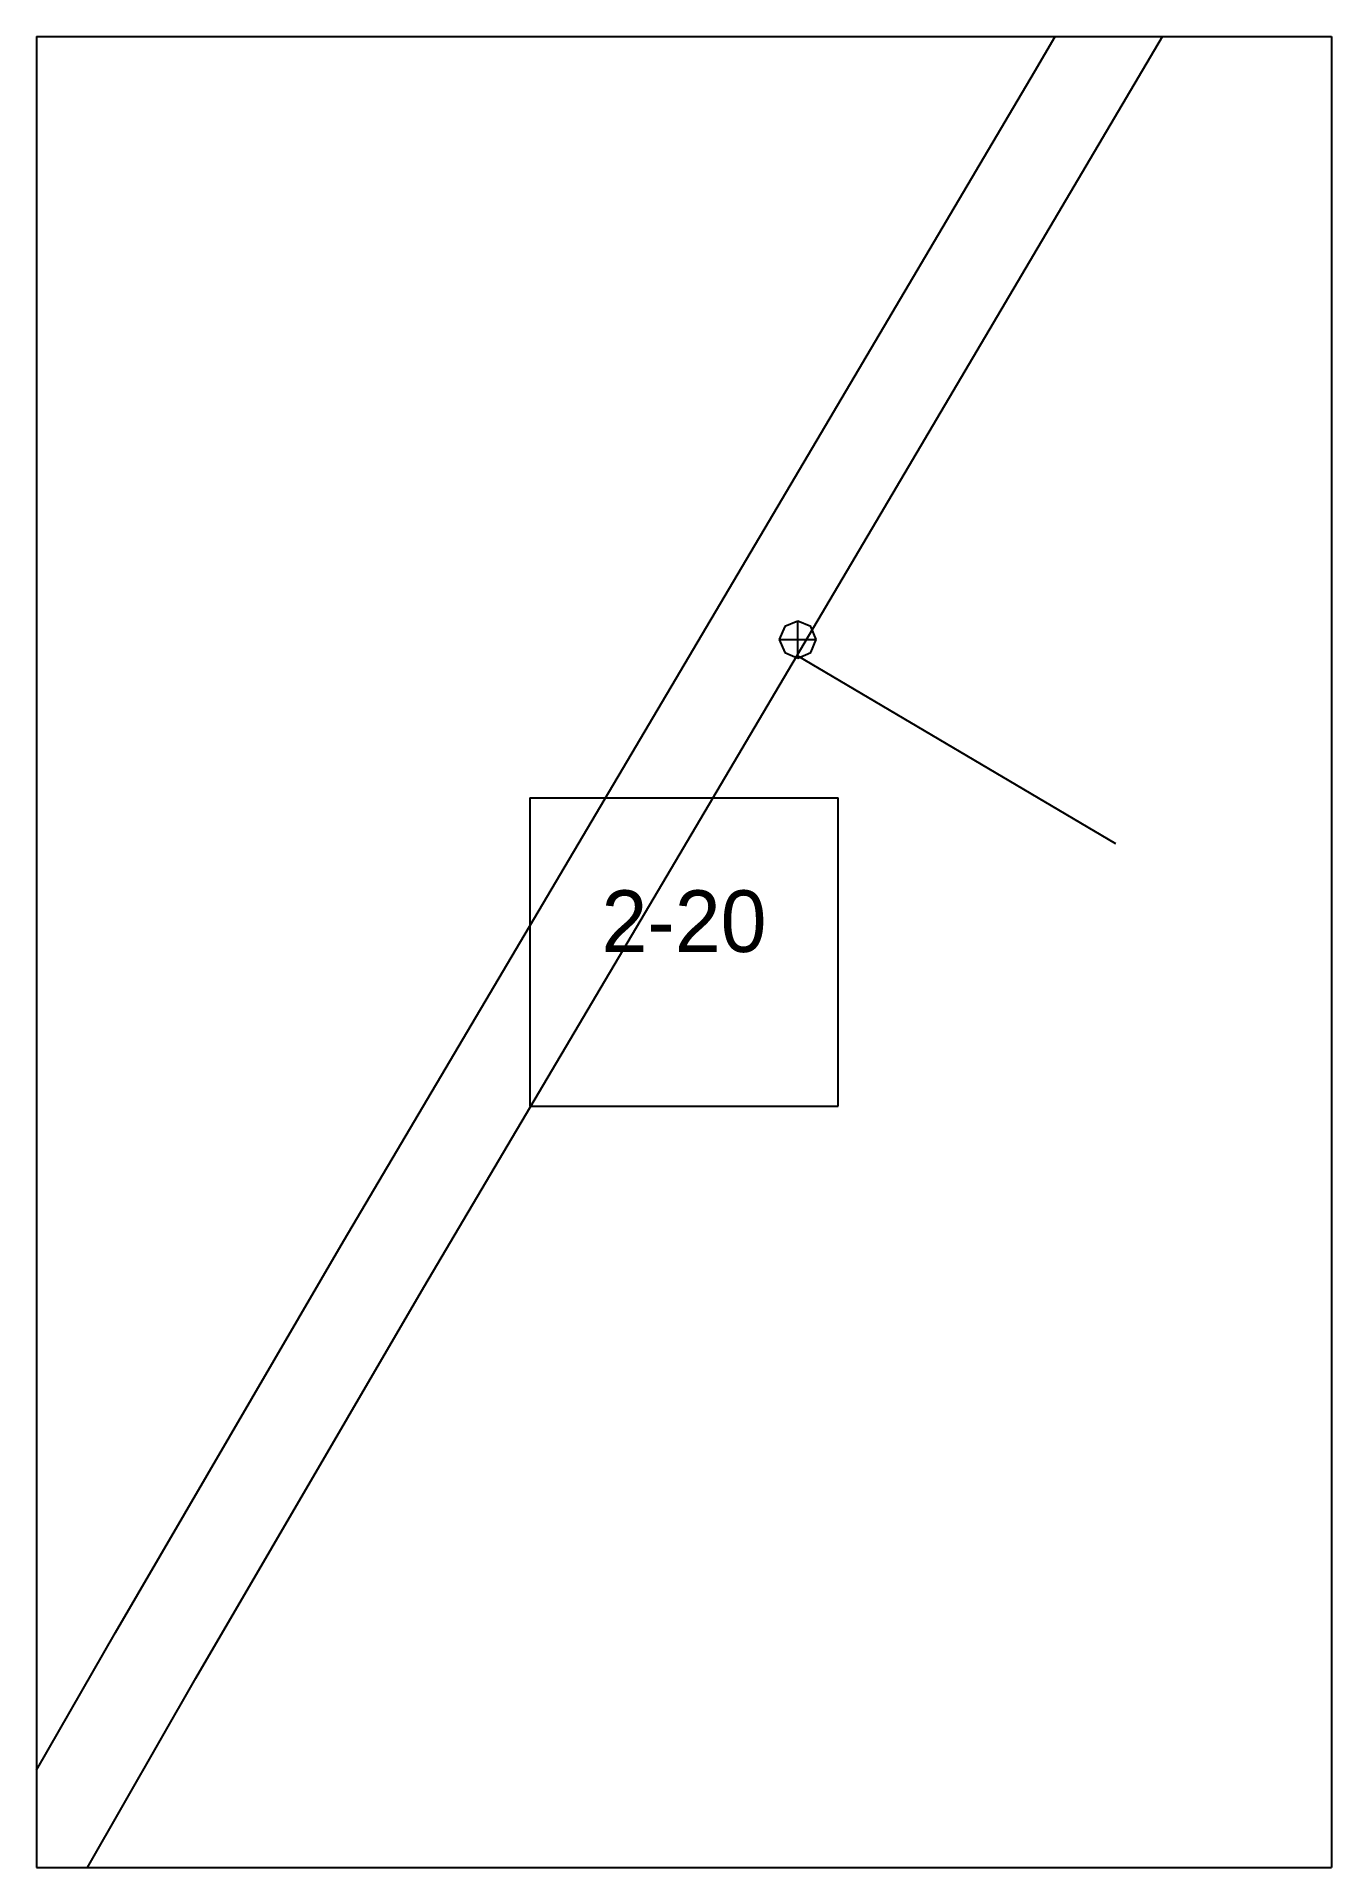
# Paper-space layout 'Plan 2-20' of a CAD drawing. Header units: metres, sheet in millimetres. Extents: x 0 to 210, y 0 to 297.
# The model-space entities are those that its viewports show. They can reach past a viewport. Long polylines and large blocks are cut down to what shows.
import ezdxf
from ezdxf.enums import TextEntityAlignment as Align

# ---------------------------------------------------------------- set-up
doc = ezdxf.new("R2010")
doc.units = ezdxf.units.M
for name, color, linetype in [('default', 7, 'Continuous'), ('TEXTLAYER', 7, 'Continuous'), ('VIEWPORTS', 7, 'Continuous')]:
    doc.layers.add(name, color=color, linetype=linetype)

msp = doc.modelspace()

# ---------------------------------------------------------------- linework, layer by layer
at = {"color": 9}
for p, q in [((3990, 0), (3990, -297)), ((3990, 0), (3990, -297)), ((4200, 0), (4200, -297)), ((4200, 0), (4200, -297)), ((3780, -297), (3990, -297)), ((3780, -297), (3990, -297)), ((3990, -297), (4200, -297)), ((3990, -297), (3990, -594)), ((3990, -297), (4200, -297)), ((3990, -297), (3990, -594)), ((4200, -297), (4410, -297)), ((4200, -297), (4200, -594)), ((4200, -297), (4410, -297)), ((4200, -297), (4200, -594)), ((4070, -420.5), (4120, -420.5)), ((4070, -420.5), (4070, -470.5)), ((4120, -470.5), (4120, -420.5)), ((4070, -470.5), (4120, -470.5)), ((3780, -594), (3990, -594)), ((3780, -594), (3990, -594)), ((3990, -594), (4200, -594)), ((3990, -594), (3990, -891)), ((3990, -594), (4200, -594)), ((3990, -594), (3990, -891)), ((4200, -594), (4410, -594)), ((4200, -594), (4200, -891)), ((4200, -594), (4410, -594)), ((4200, -594), (4200, -891))]:
    msp.add_line(p, q, dxfattribs=at)
at = {"layer": 'default', "color": 7, "linetype": 'Continuous'}
for p, q in [((4151.83, -302.72), (4189.18, -239.48)), ((4164.85, -310.17), (4202.2, -246.93)), ((4114.48, -365.96), (4151.83, -302.72)), ((4127.5, -373.4), (4164.85, -310.17)), ((4077.12, -429.19), (4114.48, -365.96)), ((4090.15, -436.64), (4127.5, -373.4)), ((4113.46, -391.82), (4111.34, -392.7)), ((4113.46, -397.82), (4113.46, -391.82)), ((4115.58, -392.7), (4113.46, -391.82)), ((4111.34, -392.7), (4110.46, -394.82)), ((4110.46, -394.82), (4116.46, -394.82)), ((4110.46, -394.82), (4111.34, -396.94)), ((4116.46, -394.82), (4115.58, -392.7)), ((4115.58, -396.94), (4116.46, -394.82)), ((4111.34, -396.94), (4113.46, -397.82)), ((4113.33, -397.39), (4164.99, -427.91)), ((4113.46, -397.82), (4115.58, -396.94)), ((4039.76, -492.43), (4077.12, -429.19)), ((4052.78, -499.87), (4090.15, -436.64)), ((4002.79, -555.88), (4039.76, -492.43)), ((4015.81, -563.33), (4052.78, -499.87)), ((3966.34, -619.63), (4002.79, -555.88)), ((3979.36, -627.08), (4015.81, -563.33))]:
    msp.add_line(p, q, dxfattribs=at)

# ---------------------------------------------------------------- texts
at = {"layer": 'TEXTLAYER', "color": 1}
msp.add_text('2-20', height=10, dxfattribs=at).set_placement((4095, -445.5), align=Align.CENTER)

psp = doc.layouts.new('Plan 2-20')

# ---------------------------------------------------------------- viewports
at = {"layer": 'VIEWPORTS'}
psp.add_viewport(center=(105, 148.5), size=(210, 297), view_center_point=(4095, -445.5), view_height=297, dxfattribs=at)

doc.saveas('drawing.dxf')
